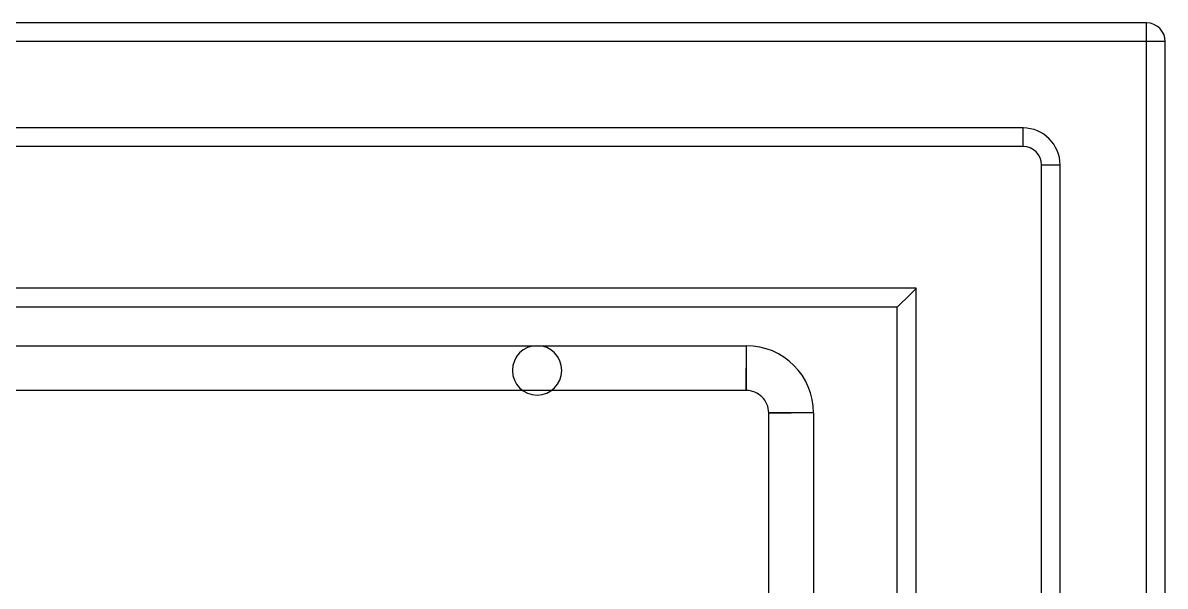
# Model space of a CAD drawing. Header units: millimetres. Extents: x 10366 to 13995, y 24552 to 29685.
# Drawn here: x 13107.6 to 13292.5, y 27375.3 to 27466.4 of the extents above; entities that cross this region are included whole.
import ezdxf

# ---------------------------------------------------------------- set-up
doc = ezdxf.new("R2010")
doc.units = ezdxf.units.MM
doc.header["$LTSCALE"] = 3
doc.layers.add('DomyÅ›lny', color=7, linetype='Continuous')

msp = doc.modelspace()

# ---------------------------------------------------------------- linework, layer by layer
at = {"layer": 'DomyÅ›lny'}
for p, q in [((13289.53, 27466.42), (12521.53, 27466.42)), ((13289.53, 27463.42), (12521.53, 27463.42)), ((13289.53, 26720.42), (13289.53, 27463.42)), ((13292.53, 26695.42), (13292.53, 27463.42)), ((13269.53, 27449.42), (12541.53, 27449.42)), ((13269.53, 27446.42), (12541.53, 27446.42)), ((13272.53, 26720.42), (13272.53, 27443.42)), ((13275.53, 26720.42), (13275.53, 27443.42)), ((13252.25, 27423.5), (12562.25, 27423.5)), ((13252.25, 26733.5), (13252.25, 27423.5)), ((13249.16, 27420.41), (12565.34, 27420.41)), ((13249.16, 26736.59), (13249.16, 27420.41)), ((12926.49, 27414.2), (13224.73, 27414.2)), ((13224.73, 27406.95), (12926.49, 27406.95)), ((13228.36, 27254.2), (13228.36, 27403.32)), ((13235.61, 27403.32), (13235.61, 27254.2))]:
    msp.add_line(p, q, dxfattribs=at)
for points in [[(13289.53, 27463.42, 0), (13289.53, 27466.42, 0)], [(13292.53, 27463.42, 0), (13292.53, 27463.42, 0), (13292.53, 27463.42, 0), (13292.53, 27463.42, 0), (13292.53, 27463.42, 0), (13292.53, 27463.42, 0), (13292.53, 27463.42, 0), (13292.53, 27463.42, 0), (13292.53, 27463.42, 0), (13292.53, 27463.42, 0), (13292.53, 27463.42, 0), (13292.53, 27463.42, 0), (13292.53, 27463.42, 0), (13292.53, 27463.42, 0), (13292.51, 27463.42, 0), (13292.44, 27463.42, 0), (13292.16, 27463.42, 0), (13289.53, 27463.42, 0)], [(13269.53, 27446.42, 0), (13269.53, 27446.42, 0), (13269.53, 27446.42, 0), (13269.53, 27446.42, 0), (13269.53, 27446.42, 0), (13269.53, 27446.42, 0), (13269.53, 27446.42, 0), (13269.53, 27446.42, 0), (13269.53, 27446.42, 0), (13269.53, 27446.42, 0), (13269.53, 27446.43, 0), (13269.53, 27446.43, 0), (13269.53, 27446.43, 0), (13269.53, 27446.45, 0), (13269.53, 27446.51, 0), (13269.53, 27446.79, 0), (13269.53, 27449.42, 0)], [(13275.53, 27443.42, 0), (13272.53, 27443.42, 0)], [(13252.25, 27423.5, 0), (13252.25, 27423.5, 0), (13252.25, 27423.5, 0), (13252.25, 27423.5, 0), (13252.25, 27423.5, 0), (13252.25, 27423.5, 0), (13252.25, 27423.5, 0), (13252.25, 27423.5, 0), (13252.25, 27423.5, 0), (13252.25, 27423.5, 0), (13252.24, 27423.49, 0), (13252.24, 27423.49, 0), (13252.15, 27423.41, 0), (13251.3, 27422.55, 0), (13249.16, 27420.41, 0)], [(13224.73, 27414.2, 0), (13224.73, 27414.2, 0), (13224.73, 27414.2, 0), (13224.73, 27414.2, 0), (13224.73, 27414.2, 0), (13224.73, 27414.2, 0), (13224.73, 27414.2, 0), (13224.73, 27414.2, 0), (13224.73, 27414.2, 0), (13224.73, 27414.2, 0), (13224.73, 27414.2, 0), (13224.73, 27414.2, 0), (13224.73, 27414.2, 0), (13224.73, 27414.2, 0), (13224.73, 27414.18, 0), (13224.73, 27414.1, 0), (13224.73, 27413.76, 0), (13224.73, 27410.58, 0)], [(13228.36, 27403.32, 0), (13228.34, 27403.69, 0), (13228.28, 27404.05, 0), (13228.19, 27404.41, 0), (13228.07, 27404.75, 0), (13227.91, 27405.07, 0), (13227.72, 27405.38, 0), (13227.5, 27405.66, 0), (13227.26, 27405.92, 0), (13226.99, 27406.16, 0), (13226.71, 27406.36, 0), (13226.41, 27406.54, 0), (13226.09, 27406.69, 0), (13225.76, 27406.8, 0), (13225.42, 27406.88, 0), (13225.08, 27406.93, 0), (13224.73, 27406.95, 0)], [(13235.61, 27403.32, 0), (13235.61, 27403.32, 0), (13235.61, 27403.32, 0), (13235.61, 27403.32, 0), (13235.61, 27403.32, 0), (13235.61, 27403.32, 0), (13235.61, 27403.32, 0), (13235.61, 27403.32, 0), (13235.61, 27403.32, 0), (13235.61, 27403.32, 0), (13235.61, 27403.32, 0), (13235.61, 27403.32, 0), (13235.61, 27403.32, 0), (13235.6, 27403.32, 0), (13235.58, 27403.32, 0), (13235.5, 27403.32, 0), (13235.16, 27403.32, 0), (13231.98, 27403.32, 0)]]:
    msp.add_polyline3d(points, dxfattribs=at)
for points in [[(13224.73, 27410.58, 0), (13224.73, 27406.95, 0)], [(13231.98, 27403.32, 0), (13228.36, 27403.32, 0)]]:
    msp.add_polyline3d(points, close=True, dxfattribs=at)
for centre, radius, start, end in [((13289.53, 27463.42), 3, 0, 90), ((13269.53, 27443.42), 6, 0, 90), ((13269.53, 27443.42), 3, 0, 90), ((13190.87, 27410.2), 4, 0, 180), ((13224.73, 27403.32), 10.88, 0, 90), ((13190.87, 27410.2), 4, 180, 0)]:
    msp.add_arc(centre, radius, start, end, dxfattribs=at)

doc.saveas('drawing.dxf')
